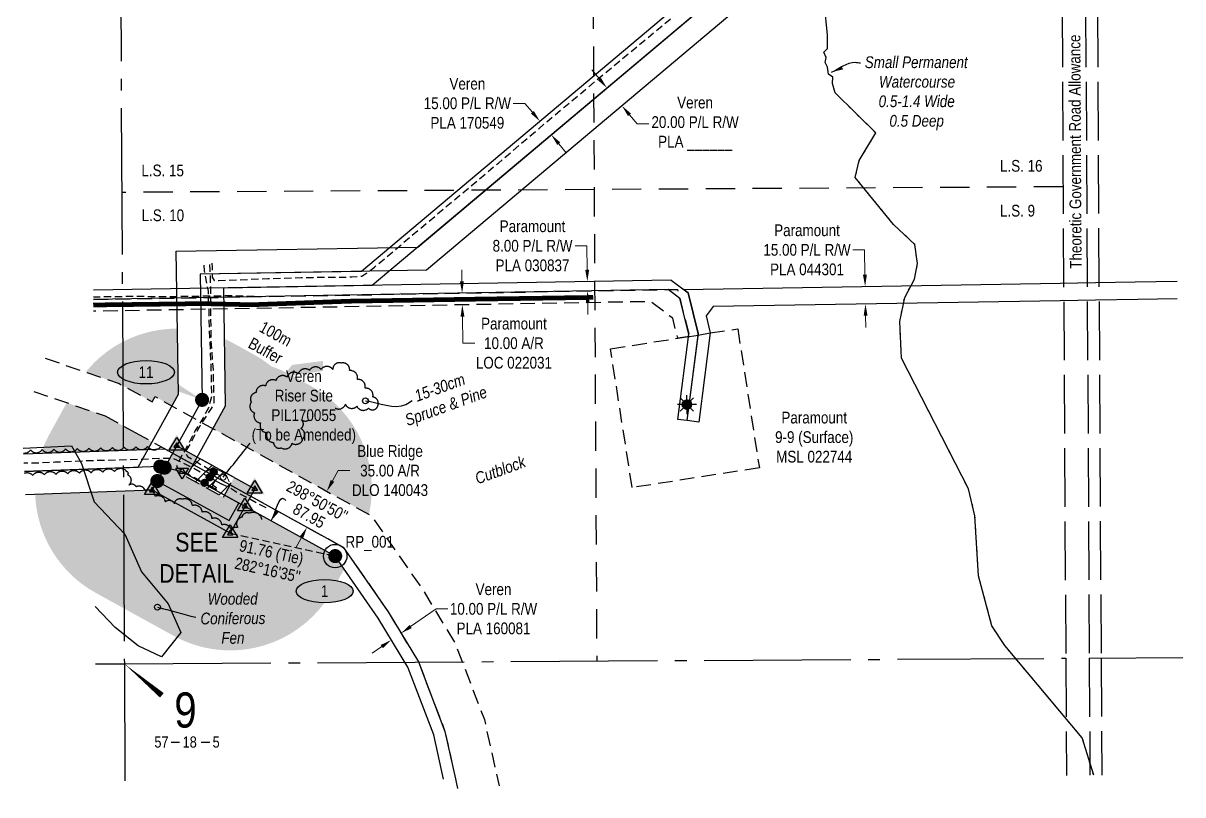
# Model space of a CAD drawing. Extents: x 523732 to 526891, y 5973671 to 5976173.
# Drawn here: x 525208 to 526198, y 5973694 to 5974352 of the extents above; entities that cross this region are included whole.
import ezdxf
from ezdxf.enums import TextEntityAlignment as Align

# ---------------------------------------------------------------- set-up
doc = ezdxf.new("R2010")
doc.units = 0
doc.header["$LTSCALE"] = 5
doc.header["$PDMODE"] = 35
doc.header["$PDSIZE"] = 0.5
for name, pattern in [('0', [1, 1, 0]), ('foc-ACCESSROAD', [3.75, 2.5, -1.25]), ('foc-LSD', [8, 5, -3]), ('foc-QUARTERLINE', [33, 25, -3, 2, -3]), ('foc-TIELINE', [1.875, 1.25, -0.625]), ('foc-UNSURVEYED', [12.5, 10, -2.5]), ('foc-WHEELTRACKS', [2, 0.4, -1.6]), ('UG_PIPE', [1.875, 1.25, -0.625])]:
    doc.linetypes.add(name, pattern=pattern)
doc.layers.get('Defpoints').update_dxf_attribs({"color": 9})
for name, color, linetype in [('10', 1, 'Continuous'), ('35', 37, 'Continuous'), ('9', 3, 'Continuous'), ('AS-PIPE-UG', 44, 'UG_PIPE'), ('AS-ROADS', 254, 'Continuous'), ('AS-SYMBOL', 7, 'Continuous'), ('AS-UNDERLAY-H', 141, 'Continuous'), ('C-RW', 13, 'Continuous'), ('C-WS', 13, 'foc-ACCESSROAD'), ('CG-NOTES', 7, 'Continuous'), ('DETAIL-T', 7, 'Continuous'), ('F-AR', 190, 'foc-ACCESSROAD'), ('F-RW', 190, 'Continuous'), ('F-WS', 190, 'foc-ACCESSROAD'), ('F-WS-S', 8, 'Continuous'), ('L-BD', 7, 'Continuous'), ('L-BD1', 253, 'Continuous'), ('L-MON', 1, 'Continuous'), ('L-MON-T', 1, 'Continuous'), ('L-QSEC', 8, 'foc-QUARTERLINE'), ('L-ROAD-T', 7, 'Continuous'), ('L-SECLBL', 7, 'Continuous'), ('L-SECTION-LSD', 7, 'foc-LSD'), ('L-TIE', 7, 'foc-TIELINE'), ('L-USEC', 7, 'foc-UNSURVEYED'), ('P-BUFFER-H 30m', 51, 'Continuous'), ('P-BUFFER-T', 40, 'Continuous'), ('P-ELEVATION', 7, 'Continuous'), ('P-PROPOSED', 10, 'Continuous'), ('P-PROPOSED-EXISTING-H', 59, 'Continuous'), ('P-PROPOSED-H', 21, 'Continuous'), ('T-BUSH', 110, '0'), ('T-BUSH-T', 110, 'Continuous'), ('T-WATER', 160, 'Continuous'), ('T-WATER-P3', 160, 'foc-WHEELTRACKS'), ('T-WATER-T', 170, 'Continuous'), ('WETLAND', 143, 'Continuous'), ('WETLAND-T', 146, 'Continuous')]:
    doc.layers.add(name, color=color, linetype=linetype)
for name, color, linetype, lineweight in [('AS-GENERAL', 48, 'Continuous', 18), ('C-RW-T', 13, 'Continuous', 9), ('C-WS-T', 13, 'Continuous', 9), ('F-AR-T', 190, 'Continuous', 9), ('F-RW-T', 190, 'Continuous', 9), ('T-TEXT', 48, 'Continuous', 18)]:
    doc.layers.add(name, color=color, linetype=linetype, lineweight=lineweight)
doc.layers.add('AS-PIPE-AG', color=7, linetype='Continuous', true_color=0x7d00fa)
doc.styles.add('100L', font='ARIALN.TTF', dxfattribs={"height": 11})
doc.styles.add('80', font='ARIALN.TTF', dxfattribs={"height": 10})
doc.styles.add('80CG', font='ARIALN.TTF', dxfattribs={"height": 10})
doc.styles.add('80L', font='ARIALN.TTF', dxfattribs={"height": 10})
doc.styles.add('foc-LtypeFont', font='ARIALN.TTF', dxfattribs={"height": 7.349999999999999})
doc.styles.add('SIMPLEX', font='ARIALN.TTF')
doc.linetypes.add('foc-TOPO-flowdirection-NOLINE', pattern='A,0,[">",foc-LtypeFont,S=0.3,R=0,X=0,Y=-0.945],-20,[">",foc-LtypeFont,S=0.3,R=0,X=0,Y=-0.945],0', length=20)
doc.dimstyles.new('Compass 5 000', dxfattribs={"dimscale": 5, "dimtxt": 9, "dimasz": 2, "dimexe": 0.2, "dimexo": 0.0625, "dimgap": 0.5, "dimtad": 0, "dimtih": 1, "dimtoh": 1, "dimzin": 0, "dimdsep": 46, "dimtxsty": '80CG', "dimcen": 0.1, "dimse1": 1, "dimse2": 1, "dimclrd": 256, "dimclrt": 256, "dimaunit": 1, "dimadec": 4, "dimazin": 0, "dimtfac": 0.06, "dimtofl": 0, "dimtmove": 0, "dimatfit": 1, "dimfxl": 0.2, "dimtolj": 1, "dimtzin": 0, "dimlwd": -1, "dimarcsym": 0})

# ---------------------------------------------------------------- blocks, each defined once
blk = doc.blocks.new('L-SECLBL')
at = {"layer": '9', "color": 7}
for p, q in [((-5.082139060913505, -27.83004804289613), (-12.28857354467345, -27.83004804289613)), ((20.70431141927111, -27.83004804289613), (13.49787693551116, -27.83004804289613))]:
    blk.add_line(p, q, dxfattribs=at)
at = {"layer": '10', "color": 2, "style": 'SIMPLEX'}
blk.add_attdef('SEC', text='', height=30, dxfattribs=at).set_placement((0, 0), align=Align.MIDDLE)
at = {"layer": '10', "color": 5, "style": '80L'}
blk.add_attdef('TWP', text='', height=9.5, dxfattribs=at).set_placement((-14.43410290347765, -27.36845155570791), align=Align.MIDDLE_RIGHT)
blk.add_attdef('RGE', text='', height=9.5, dxfattribs=at).set_placement((3.622123863462547, -27.36845155570791), align=Align.MIDDLE_CENTER)
blk.add_attdef('MER', text='', height=9.5, dxfattribs=at).set_placement((23.16775162027989, -27.36845155570791), align=Align.MIDDLE_LEFT)
blk = doc.blocks.new('GAS')
h = blk.add_hatch(color=255)
h.dxf.hatch_style = 1
edge = h.paths.add_edge_path()
edge.add_arc((0, 0), 0.9, 0, 360)
for p, q in [((-0.8077887898725749, 0), (-1.615577579628734, 0)), ((-0.5711929310346023, 0.5711929297831376), (-1.142385862069204, 1.142385861385264)), ((0, 0.8077887887338874), (0, 1.615577579286764)), ((0.5711929310309642, 0.5711929297831376), (1.142385862065566, 1.142385861385264)), ((1.615577579625096, 0), (0.8077887898689368, 0)), ((-0.5711929310346023, -0.5711929316021271), (-1.142385862069204, -1.142385863204253)), ((0, -0.8077887905528768), (0, -1.615577581105753)), ((1.142385862065566, -1.142385863204253), (0.5711929310309642, -0.5711929316021271))]:
    blk.add_line(p, q)
blk.add_circle((0, 0), 0.8000000000000003)
blk = doc.blocks.new('*D373')
at = {"layer": 'C-RW-T', "transparency": 16777216}
for p, q in [((525538.6112666349, 5973837.371266747), (525560.2563977288, 5973852.414916477)), ((525560.2563977288, 5973852.414916477), (525570.2563977283, 5973852.414916478)), ((525513.9813007172, 5973820.253117705), (525505.7697893758, 5973814.546009725))]:
    blk.add_line(p, q, dxfattribs=at)
for points in [[(525537.6600819714, 5973838.739851971), (525539.5624512983, 5973836.002681524), (525530.399755293, 5973831.664158769)], [(525513.0301160538, 5973821.621702928), (525514.9324853807, 5973818.884532481), (525522.1928120591, 5973825.960225684)]]:
    blk.add_solid(points, dxfattribs=at)
at = {"layer": 'Defpoints', "color": 0, "transparency": 16777216}
for p in [(525499.3372581485, 5973858.845294766), (525507.5442013824, 5973864.549227851), (525530.399755293, 5973831.664158769)]:
    blk.add_point(p, dxfattribs=at)
at = {"layer": 'C-RW-T', "transparency": 16777216, "insert": (525609.3423458869, 5973852.414916477), "char_height": 10, "attachment_point": 5, "style": '80CG'}
blk.add_mtext('\\A1;Veren\\P10.00 P/L R/W\\PPLA 160081', dxfattribs=at)
blk = doc.blocks.new('*D374')
at = {"layer": 'C-RW-T', "transparency": 16777216}
for p, q in [((525636.0953281457, 5974283.771064259), (525626.0953281457, 5974283.771064259)), ((525642.5303158648, 5974276.116592817), (525636.0953281457, 5974283.771064259)), ((525665.0472882171, 5974249.332466822), (525671.4822759358, 5974241.67799538))]:
    blk.add_line(p, q, dxfattribs=at)
for points in [[(525643.8060611053, 5974277.18909077), (525641.2545706243, 5974275.044094864), (525648.9653035835, 5974268.462121375)], [(525666.3230334576, 5974250.404964776), (525663.7715429766, 5974248.259968869), (525658.612300498, 5974256.986938264)]]:
    blk.add_solid(points, dxfattribs=at)
at = {"layer": 'Defpoints', "color": 0, "transparency": 16777216}
for p in [(525669.5817433731, 5974285.794021802), (525648.9653035835, 5974268.462121375), (525679.2287402875, 5974274.318838691)]:
    blk.add_point(p, dxfattribs=at)
at = {"layer": 'C-RW-T', "transparency": 16777216, "insert": (525587.0093799881, 5974283.771064259), "char_height": 10, "attachment_point": 5, "style": '80CG'}
blk.add_mtext('\\A1;Veren\\P15.00 P/L R/W\\PPLA 170549', dxfattribs=at)
blk = doc.blocks.new('*D375')
at = {"layer": 'Defpoints', "color": 0, "transparency": 16777216}
for p in [(525900.1851949682, 5974127.076377884), (525926.5273272936, 5974127.51373018), (525900.4339963999, 5974112.090838118)]:
    blk.add_point(p, dxfattribs=at)
at = {"layer": 'F-RW-T', "transparency": 16777216}
for p, q in [((525926.0092639044, 5974158.717166079), (525916.0092639043, 5974158.717166079)), ((525926.3613224975, 5974137.512352206), (525926.0092639044, 5974158.717166079)), ((525926.9421335212, 5974102.52956839), (525927.1081383172, 5974092.530946365))]:
    blk.add_line(p, q, dxfattribs=at)
for points in [[(525928.0277595016, 5974137.540019671), (525924.6948854933, 5974137.484684739), (525926.5273272936, 5974127.51373018)], [(525928.6085705253, 5974102.557235856), (525925.275696517, 5974102.501900923), (525926.7761287251, 5974112.528190415)]]:
    blk.add_solid(points, dxfattribs=at)
at = {"layer": 'F-RW-T', "transparency": 16777216, "insert": (525876.9233157454, 5974158.717166078), "char_height": 10, "attachment_point": 5, "style": '80CG'}
blk.add_mtext('\\A1;Paramount\\P15.00 P/L R/W\\PPLA 044301', dxfattribs=at)
blk = doc.blocks.new('*D376')
at = {"layer": 'Defpoints', "color": 0, "transparency": 16777216}
for p in [(525676.0465893486, 5974131.505314872), (525689.435338231, 5974131.731449962), (525676.1815762348, 5974123.513165019)]:
    blk.add_point(p, dxfattribs=at)
at = {"layer": 'F-RW-T', "transparency": 16777216}
for p, q in [((525688.9213884571, 5974162.160802934), (525678.9213884571, 5974162.160802933)), ((525689.2664629733, 5974141.730023918), (525688.9213884571, 5974162.160802934)), ((525689.7392003749, 5974113.740726154), (525689.9080756326, 5974103.742152198))]:
    blk.add_line(p, q, dxfattribs=at)
for points in [[(525690.9328919658, 5974141.758169794), (525687.6000339807, 5974141.701878041), (525689.435338231, 5974131.731449962)], [(525691.4056293675, 5974113.76887203), (525688.0727713823, 5974113.712580278), (525689.5703251173, 5974123.739300109)]]:
    blk.add_solid(points, dxfattribs=at)
at = {"layer": 'F-RW-T', "transparency": 16777216, "insert": (525642.6355767248, 5974162.160802933), "char_height": 10, "attachment_point": 5, "style": '80CG'}
blk.add_mtext('\\A1;Paramount\\P8.00 P/L R/W\\PPLA 030837', dxfattribs=at)
blk = doc.blocks.new('*D377')
at = {"layer": 'Defpoints', "color": 0, "transparency": 16777216}
for p in [(525582.7861599093, 5974121.831794255), (525582.6946148679, 5974111.836079945), (525582.9548953301, 5974111.840475614)]:
    blk.add_point(p, dxfattribs=at)
at = {"layer": 'F-AR-T', "transparency": 16777216}
for p, q in [((525582.3570214924, 5974131.825972834), (525582.1881635376, 5974141.824547082)), ((525582.8634728227, 5974101.837505696), (525583.2479348335, 5974079.072383593)), ((525583.2479348335, 5974079.072383593), (525593.2479348335, 5974079.072383594))]:
    blk.add_line(p, q, dxfattribs=at)
for points in [[(525584.0234505337, 5974131.854115826), (525580.6905924513, 5974131.79782984), (525582.5258794472, 5974121.827398586)], [(525584.529901864, 5974101.865648689), (525581.1970437815, 5974101.809362703), (525582.6946148679, 5974111.836079945)]]:
    blk.add_solid(points, dxfattribs=at)
at = {"layer": 'F-AR-T', "transparency": 16777216, "insert": (525626.7608952695, 5974079.072383593), "char_height": 10, "attachment_point": 5, "style": '80CG'}
blk.add_mtext('\\A1;Paramount\\P10.00 A/R\\PLOC 022031', dxfattribs=at)
blk = doc.blocks.new('*D379')
at = {"layer": 'Defpoints', "color": 0, "transparency": 16777216}
for p in [(525467.0822757729, 5973952.864705598), (525476.4471608615, 5973947.712489237), (525459.571933738, 5973917.039366878)]:
    blk.add_point(p, dxfattribs=at)
at = {"layer": 'F-AR-T', "transparency": 16777216}
for p, q in [((525471.9025619049, 5973961.626260346), (525476.7228480373, 5973970.387815094)), ((525476.7228480373, 5973970.387815094), (525486.7228480373, 5973970.387815094)), ((525445.3867625175, 5973913.430028489), (525440.5664763856, 5973904.668473741))]:
    blk.add_line(p, q, dxfattribs=at)
for points in [[(525470.4423027802, 5973962.429641368), (525473.3628210295, 5973960.822879324), (525467.0822757729, 5973952.864705598)], [(525443.9265033929, 5973914.233409511), (525446.8470216421, 5973912.626647468), (525450.2070486494, 5973922.191583239)]]:
    blk.add_solid(points, dxfattribs=at)
at = {"layer": 'F-AR-T', "transparency": 16777216, "insert": (525521.0032027434, 5973970.387815095), "char_height": 10, "attachment_point": 5, "style": '80CG'}
blk.add_mtext('\\A1;Blue Ridge\\P35.00 A/R\\PDLO 140043', dxfattribs=at)
blk = doc.blocks.new('RISER')
h = blk.add_hatch(color=255)
h.dxf.hatch_style = 1
edge = h.paths.add_edge_path()
edge.add_arc((0, 0), 0.7000000000000001, 0, 360)
blk.add_hatch(color=13).paths.add_polyline_path([(0.5809894393423747, -0.1498374831999172), (-0.5809055220925075, -0.1501624933266612, 0.7745966773228882)])
at = {"color": 13}
blk.add_line((-0.5809055220925075, -0.1501624933266612), (0.5809894393423747, -0.1498374831996898), dxfattribs=at)
blk.add_circle((0, 0), 0.6000000000000001, dxfattribs=at)
blk = doc.blocks.new('*D392')
at = {"layer": 'C-RW-T', "transparency": 16777216}
for p, q in [((525699.6778805037, 5974304.581197521), (525693.2422467954, 5974312.235125843)), ((525725.412975749, 5974273.974332165), (525731.8486094573, 5974266.320403842)), ((525731.8486094573, 5974266.320403842), (525741.8486094573, 5974266.320403842))]:
    blk.add_line(p, q, dxfattribs=at)
for points in [[(525700.9535352243, 5974305.65380314), (525698.4022257831, 5974303.508591903), (525706.113514212, 5974296.927269198)], [(525726.6886304696, 5974275.046937784), (525724.1373210284, 5974272.901726548), (525718.9773420407, 5974281.628260488)]]:
    blk.add_solid(points, dxfattribs=at)
at = {"layer": 'Defpoints', "color": 0, "transparency": 16777216}
for p in [(525706.113514212, 5974296.927269198), (525697.9573204615, 5974290.069316886), (525710.8211482903, 5974274.770308177)]:
    blk.add_point(p, dxfattribs=at)
at = {"layer": 'C-RW-T', "transparency": 16777216, "insert": (525781.3881728952, 5974266.320403842), "char_height": 10, "attachment_point": 5, "style": '80CG'}
blk.add_mtext('\\A1;Veren\\P20.00 P/L R/W\\PPLA ______', dxfattribs=at)
blk = doc.blocks.new('fdia')
at = {"color": 255, "const_width": 1}
blk.add_lwpolyline([(-0.5, 0, 1), (0.5, 0, 1)], format="xyb", close=True, dxfattribs=at)
blk = doc.blocks.new('Fdiaa')
blk.add_blockref('fdia', (0, 0))
blk = doc.blocks.new('fdib')
at = {"color": 1, "const_width": 1.6}
blk.add_lwpolyline([(-0.3999999999996362, 0, 0.9999999999999998), (0.3999999999996362, 0, 1)], format="xyb", close=True, dxfattribs=at)
at = {"color": 1}
blk.add_circle((0, 0), 0.8, dxfattribs=at)
blk = doc.blocks.new('Fdibb')
blk.add_blockref('fdib', (0, 0))
blk = doc.blocks.new('fdicc')
for name in ['Fdibb', 'Fdiaa']:
    blk.add_blockref(name, (0, 0))
blk = doc.blocks.new('FDI')
blk.add_blockref('fdicc', (0, 0))
blk = doc.blocks.new('*U458')
at = {"layer": 'P-ELEVATION'}
h = blk.add_hatch(color=111, dxfattribs=at)
h.dxf.hatch_style = 1
edge = h.paths.add_edge_path()
edge.add_ellipse((0, 0), major_axis=(-24.375, 0), ratio=0.4102564102564102, start_angle=0, end_angle=360)
at = {"layer": 'P-ELEVATION', "color": 7, "flags": 128}
blk.add_lwpolyline([(0, 0, 12.5, 0, 0), (8.997286266521343, 29.94042624032265, 0, 0, 0)], format="xyseb", dxfattribs=at)
at = {"layer": 'P-ELEVATION', "color": 7}
blk.add_ellipse((0, 0), major_axis=(-24.375, 0), ratio=0.4102564102564102, dxfattribs=at)
at = {"layer": 'P-ELEVATION', "style": '80'}
blk.add_attdef('ELEVATION', text='', height=10, dxfattribs=at).set_placement((0, 0), align=Align.MIDDLE_CENTER)
blk = doc.blocks.new('TRIA')
blk.add_hatch(color=255).paths.add_polyline_path([(-0.0414550714867801, 1.521379340009161), (-1.474693147280959, -0.867350786313807), (1.391783004306489, -0.867350786313807)])
blk = doc.blocks.new('Hybrid_EC')
at = {"color": 251}
for points in [[(-1.295999999999913, -0.7402857726185303), (-4.440892098500626e-16, 1.419714227381483), (1.295999999999912, -0.7402857726185303)], [(0.471380962103057, -0.2600000000000027), (5.551115123125783e-17, 0.525634936838484), (-0.4713809621030571, -0.2600000000000023)]]:
    blk.add_lwpolyline(points, close=True, dxfattribs=at)
at = {"layer": 'Defpoints'}
blk.add_circle((0, 0), 0.05, dxfattribs=at)
at = {"xscale": 1.2, "yscale": 1.2, "zscale": 1.2}
blk.add_blockref('TRIA', (0.04974608578413564, 0.06053517095805139), dxfattribs=at)
blk = doc.blocks.new('*U464')
at = {"layer": 'P-ELEVATION'}
h = blk.add_hatch(color=111, dxfattribs=at)
h.dxf.hatch_style = 1
edge = h.paths.add_edge_path()
edge.add_ellipse((0, 0), major_axis=(-24.375, 0), ratio=0.4102564102564102, start_angle=0, end_angle=360)
at = {"layer": 'P-ELEVATION', "color": 7, "flags": 128}
blk.add_lwpolyline([(0, 0, 12.5, 0, 0), (47.89436687604592, -23.6200269898879, 0, 0, 0)], format="xyseb", dxfattribs=at)
at = {"layer": 'P-ELEVATION', "color": 7}
blk.add_ellipse((0, 0), major_axis=(-24.375, 0), ratio=0.4102564102564102, dxfattribs=at)
at = {"layer": 'P-ELEVATION', "style": '80'}
blk.add_attdef('ELEVATION', text='', height=10, dxfattribs=at).set_placement((0, 0), align=Align.MIDDLE_CENTER)
blk = doc.blocks.new('Hybrid_RC')
at = {"color": 4}
for points in [[(1.079999999999927, 0.6000000000000035), (-1.110223024625157e-16, -1.200000000000008), (-1.079999999999927, 0.6000000000000038)], [(1.110223024625157e-16, 0.6000000000000036), (0.5399999999999636, -0.3000000000000022), (-0.5399999999999636, -0.300000000000002)]]:
    blk.add_lwpolyline(points, close=True, dxfattribs=at)
at = {"rotation": 180}
blk.add_blockref('TRIA', (-0.04145507148678004, -0.06735078631381464), dxfattribs=at)

msp = doc.modelspace()

# ---------------------------------------------------------------- hatches: boundary and pattern name
at = {"layer": 'AS-UNDERLAY-H'}
h = msp.add_hatch(color=256, dxfattribs=at)
h.dxf.hatch_style = 1
h.paths.add_polyline_path([(525437.3460753015, 5974060.567076405), (525463.8401604285, 5974064.027676686), (525463.8401604285, 5974055.413423538), (525437.6088768835, 5974051.623100558), (525432.5203466257, 5974054.428503093)])
h = msp.add_hatch(color=51, dxfattribs=at)
h.dxf.hatch_style = 1
h.paths.add_polyline_path([(525420.7746000879, 5974044.613316674), (525424.9451755463, 5974045.085534873), (525446.0552348577, 5974021.887387926), (525451.3522598095, 5974013.49489022), (525454.3825799992, 5973992.722957841), (525432.9538805701, 5973986.231722455), (525415.6172143971, 5973986.355521886), (525398.9710074863, 5973995.968571524)])
at = {"layer": 'P-BUFFER-H 30m'}
h = msp.add_hatch(color=256, dxfattribs=at)
h.dxf.hatch_style = 1
edge = h.paths.add_edge_path()
edge.add_arc((525338.9535091142, 5973991.590375175), 99.94251400142696, 89.63069211604397, 141.0225064154382, ccw=False)
edge.add_line((525339.5976979724, 5974091.530813065), (525340.5002145958, 5974035.750523686))
edge.add_line((525340.5002145958, 5974035.750523686), (525334.8883183607, 5974025.562186685))
edge.add_line((525334.8883183607, 5974025.562186684), (525320.4677259504, 5974033.507564662))
edge.add_line((525320.4677259504, 5974033.507564662), (525318.0562796812, 5974029.13087121))
edge.add_line((525318.0562796812, 5974029.13087121), (525289.9285553626, 5974044.628528651))
edge.add_line((525289.9285553626, 5974044.628528651), (525261.2588877833, 5974054.455722713))
edge = h.paths.add_edge_path()
edge.add_line((525379.7208172845, 5974082.840211829), (525380.6449630429, 5974025.773565864))
edge.add_line((525380.644963043, 5974025.773565864), (525369.9022248846, 5974006.270418781))
edge.add_line((525369.9022248846, 5974006.270418781), (525502.9826191727, 5973932.946521677))
edge.add_arc((525405.4899996835, 5973954.939594446), 99.94251400002933, 347.2876056042051, 421.1523872776533)
edge.add_line((525453.7104354847, 5974042.479846192), (525436.2023851351, 5974052.123933352))
edge.add_arc((525387.9819493359, 5973964.583681605), 99.94251399985448, 61.15238727890395, 71.522147084624)
edge.add_arc((525356.4674587047, 5973981.943038493), 99.94251400009846, 50.78262747219959, 61.15238727753645)
edge.add_line((525404.6878945058, 5974069.48329024), (525387.1739449145, 5974079.130626922))
edge.add_arc((525338.953509111, 5973991.590375179), 99.94251399883875, 61.15238727553717, 65.92654067981917)
edge = h.paths.add_edge_path()
edge.add_arc((525318.0119024421, 5973953.638268054), 99.94251399923195, 151.1105097187112, 161.5340905087984, ccw=False)
edge.add_line((525230.5069184549, 5974001.922674252), (525245.0676721022, 5974028.310873155))
edge.add_line((525245.0676721022, 5974028.310873155), (525277.7419427137, 5974017.11100845))
edge.add_line((525277.7419427137, 5974017.11100845), (525303.5876020618, 5974002.870710489))
edge.add_line((525303.5876020617, 5974002.870710489), (525318.0119251135, 5973994.923277024))
edge.add_line((525318.0119251135, 5973994.923277024), (525314.4891070153, 5973988.527638815))
edge.add_line((525314.4891070153, 5973988.527638815), (525223.2152005251, 5973985.294095483))
edge = h.paths.add_edge_path()
edge.add_line((525481.857331299, 5973886.435637251), (525472.11639518, 5973868.751765548))
edge.add_arc((525384.5761434338, 5973916.972201352), 99.94251399992697, 241.15238727663632, 331.1523872778607, ccw=False)
edge.add_line((525336.3557076311, 5973829.431949607), (525269.7914666397, 5973866.098016308))
edge.add_arc((525318.0119024422, 5973953.638268053), 99.94251399985181, 182.0217190209345, 241.1523872766947, ccw=False)
edge.add_line((525218.1316000671, 5973950.112462893), (525318.0190134996, 5973953.651155298))
edge.add_line((525318.0190134996, 5973953.651155299), (525318.011902442, 5973953.638268053))
edge.add_line((525318.0119024419, 5973953.638268053), (525384.5761434332, 5973916.972201352))
edge.add_line((525384.5761434333, 5973916.972201352), (525397.1960847268, 5973939.882671145))
edge.add_line((525397.1960847268, 5973939.882671146), (525474.191, 5973897.471000003))
edge.add_line((525474.191, 5973897.471000002), (525481.857331299, 5973886.435637253))
at = {"layer": 'P-PROPOSED-EXISTING-H'}
h = msp.add_hatch(dxfattribs=at)
h.set_pattern_fill('ANSI31', color=256, scale=3.497987989999994, style=0)
h.set_pattern_definition([(45, (459.3510493788347, 588.787841707996), (-7.853207014655945, 7.853207014655945), [])])
h.paths.add_polyline_path([(525356.4674587057, 5973981.943038493), (525347.209179961, 5973965.135391723), (525378.7236705897, 5973947.776034836), (525387.9819493341, 5973964.583681606)])
at = {"layer": 'P-PROPOSED-H'}
h = msp.add_hatch(color=256, dxfattribs=at)
h.dxf.hatch_style = 1
h.paths.add_polyline_path([(525405.4899996836, 5973954.939594446), (525387.981949334, 5973964.583681606), (525378.7236705896, 5973947.776034836), (525347.209179961, 5973965.135391723), (525356.4674587054, 5973981.943038493), (525338.9535091141, 5973991.590375177), (525318.0119024419, 5973953.638268053), (525384.5761434333, 5973916.972201352)])

# ---------------------------------------------------------------- linework, layer by layer
at = {"layer": '35', "color": 3}
msp.add_circle((525474.191, 5973897.471000002), 9.999999999999952, dxfattribs=at)
at = {"layer": 'AS-GENERAL', "flags": 128}
msp.add_lwpolyline([(525383.621, 5973960.771), (525381.756, 5973965.726000002), (525378.448, 5973968.884), (525370.1139999977, 5973973.058000002), (525364.797, 5973969.904)], dxfattribs=at)
at = {"layer": 'AS-PIPE-AG', "flags": 128}
for points in [[(525375.334, 5973966.173000051), (525370.381, 5973969.211)], [(525362.686, 5973959.97999999), (525372.903, 5973954.175)], [(525367.126, 5973964.67), (525376.96, 5973959.142)], [(525369.097, 5973956.234), (525370.012, 5973957.692000007)], [(525372.8889999978, 5973955.804), (525369.575, 5973957.903000001), (525371.9159999976, 5973962.020000051)], [(525372.713, 5973956.137), (525371.768, 5973954.68199999)]]:
    msp.add_lwpolyline(points, dxfattribs=at)
at = {"layer": 'AS-PIPE-UG', "flags": 128}
for points in [[(525368.926, 5974147.548000008), (525369.1079999936, 5974143.969), (525369.276, 5974140.306), (525369.3139999991, 5974135.551), (525371.006, 5974132.628000007), (525374.872, 5974132.624000007), (525416.7639999968, 5974134.219000007), (525445.126999999, 5974135.143000008), (525472.8879999936, 5974135.57899999), (525488.4509999991, 5974135.614), (525497.046, 5974136.457000008), (525500.359, 5974138.455), (525503.964999999, 5974140.883000008), (525507.662, 5974143.934000008), (525553.075, 5974182.262), (525613.447, 5974232.828999982), (525669.6349999991, 5974280.566000007), (525732.301, 5974332.480000008), (525760.1089999996, 5974355.48), (525817.404, 5974402.498000051), (525968.867, 5974527.086000008), (526042.172, 5974592.528), (526186.5010524662, 5974714.996334067)], [(525366.805, 5974146.337000008), (525367.2159999943, 5974141.312000007), (525367.808, 5974123.739), (525367.855, 5974102.178), (525367.9679999991, 5974083.742), (525369.900999999, 5974056.204), (525370.683, 5974028.245000008), (525368.304, 5974023.398), (525358.87, 5974008.956000008), (525349.99, 5973992.686), (525347.136, 5973988.081000008), (525346.262, 5973986.281000008), (525348.229, 5973982.314), (525355.448, 5973978.283), (525370.402, 5973969.222000008)], [(525362.051, 5974145.625), (525362.419, 5974140.909999982), (525365.705, 5974123.456000051), (525366.3, 5974106.127000008), (525366.621, 5974091.239), (525368.116, 5974058.828), (525368.52, 5974033.458), (525366.067, 5974023.926000007), (525361.3749999936, 5974015.38), (525354.755, 5974004.524000008), (525346.636, 5973989.133), (525343.487, 5973984.061999982), (525341.457, 5973979.982000007), (525338.636, 5973974.357000007), (525339.9729999936, 5973972.563000008), (525345.374, 5973969.27), (525361.907, 5973960.292), (525362.629, 5973959.967)], [(525404.9239999936, 5974118.98), (525388.918, 5974119.598), (525365.726, 5974119.199), (525333.418, 5974118.705), (525299.979, 5974118.899), (525271.572999999, 5974118.493), (525267.9276523778, 5974118.40175814)], [(525367.0659999991, 5973964.588000046), (525352.897, 5973972.625), (525345.0149999991, 5973976.550000007), (525335.6619999936, 5973980.772999982), (525326.251, 5973980.743), (525298.062, 5973979.568), (525266.7559999982, 5973978.854000052), (525235.035, 5973977.481000007), (525221.831, 5973976.921), (525208.531806044, 5973976.685782562)], [(525415.1779999997, 5973938.625000002), (525407.919, 5973942.388000002), (525399.855, 5973946.994), (525391.813, 5973951.01), (525383.302, 5973956.053000002), (525376.961, 5973959.151999982)]]:
    msp.add_lwpolyline(points, dxfattribs=at)
at = {"layer": 'AS-ROADS', "const_width": 3.997687999999946, "flags": 128}
msp.add_lwpolyline([(525694.416, 5974118.185), (525597.3879999991, 5974116.752), (525486.9809999936, 5974114.976000007), (525402.463, 5974111.903), (525361.022, 5974112.894000008), (525311.573, 5974112.267), (525267.6109999991, 5974111.725)], dxfattribs=at)
at = {"layer": 'C-RW', "flags": 128}
for points in [[(526179.9812752887, 5974714.951903768), (525496.570823386, 5974140.339338208), (525358.8377789778, 5974137.945660553), (525360.573, 5974030.771000002), (525322.3559999998, 5973961.511000002), (525383.729, 5973927.801000002), (525391.9734246826, 5973942.758749157), (525348.1998973549, 5973966.870437171), (525380.644963043, 5974025.773565864), (525379.0169967075, 5974126.301623981), (525505.7899511256, 5974128.504825032), (526192.6496078869, 5974706.017487387)], [(525208.8843362548, 5973969.778326032), (525306.0549848463, 5973973.215581113), (525340.5002145958, 5974035.750523686), (525338.5288009143, 5974157.594291204), (525544.652685586, 5974161.166558136), (526078.8028708705, 5974610.294743473), (526192.6496091847, 5974706.017257232)], [(526192.796216829, 5974680.025590119), (526091.6666986966, 5974594.99573477), (525552.1015960869, 5974141.314537832), (525358.838, 5974137.942), (525360.573, 5974030.771000002), (525318.0190134996, 5973953.651155299), (525209.902884753, 5973949.820945759)], [(525208.1197639074, 5973984.75931232), (525328.6921568026, 5973989.03080756), (525481.099379898, 5973905.072804439), (525519.2951988797, 5973850.06215414), (525545.2601339304, 5973807.137229788), (525567.9197872721, 5973747.948160431), (525576.9025122832, 5973707.303834868)], [(525566.6806098642, 5973707.243345714), (525558.3211816228, 5973745.067427242), (525536.2461795054, 5973802.729334588), (525510.9065842389, 5973844.62045457), (525474.191, 5973897.471000002), (525343.6163707376, 5973969.396376067), (525324.838, 5973973.880000002), (525208.8843870765, 5973969.777330235)]]:
    msp.add_lwpolyline(points, dxfattribs=at)
at = {"layer": 'C-WS'}
msp.add_lwpolyline([(525378.7236705896, 5973947.776034836), (525387.9819493341, 5973964.583681606), (525356.4674587059, 5973981.943038494), (525347.209179961, 5973965.135391723)], close=True, dxfattribs=at)
at = {"layer": 'F-AR', "flags": 128}
for points in [[(525267.9387351257, 5974116.374599379), (525758.4305904364, 5974124.898911029), (525766.3448899236, 5974125.042587135), (525776.5134429832, 5974084.892036587)], [(525776.5135305155, 5974084.891473851), (525766.5975177226, 5974083.347489888), (525762.2852436855, 5974100.37322919), (525743.6235108546, 5974114.645847992), (525267.9933779218, 5974106.37981984)], [(525226.6582199703, 5974066.315904783), (525289.9285553626, 5974044.628528651), (525318.0562796812, 5974029.13087121), (525320.4677259504, 5974033.507564662), (525505.1649933689, 5973931.744089254), (525548.6553501203, 5973869.108102635), (525576.8089744144, 5973822.564863063), (525601.5149070482, 5973758.030726616), (525614.0377223919, 5973701.368479557)]]:
    msp.add_lwpolyline(points, dxfattribs=at)
at = {"layer": 'F-AR'}
msp.add_lwpolyline([(525216.93635893, 5974037.953533745), (525277.7419427137, 5974017.11100845), (525303.5876020617, 5974002.870710489), (525481.1067435944, 5973905.062199048), (525519.2951988797, 5973850.06215414), (525545.2601339304, 5973807.137229788), (525567.9197872721, 5973747.948160431), (525579.8825679814, 5973693.819913911)], dxfattribs=at)
at = {"layer": 'F-RW'}
for points in [[(525761.049, 5974132.941), (525267.8950208889, 5974124.370423016)], [(525761.075194498, 5974132.941455244), (525775.3743033953, 5974122.008901433), (525784.092513969, 5974087.452298323), (525774.4741696741, 5974013.115316724), (525766.5448916384, 5974014.141273456), (525775.9681551175, 5974086.970540367), (525768.3037116551, 5974117.350298739), (525758.4305904364, 5974124.898911029), (525267.9387351257, 5974116.374599379)], [(526193.0105165213, 5974116.949035828), (526159.253012806, 5974116.388447381), (526123.2314032218, 5974115.790675007), (526093.0763789973, 5974115.289891873), (525796.8150334673, 5974110.370130565), (525790.7447625295, 5974102.433370119), (525794.2628353502, 5974087.998201103), (525784.5378160602, 5974011.890395322), (525774.6261909633, 5974013.157712031), (525783.9402821641, 5974086.044592842), (525784.1246807614, 5974087.48917846), (525775.3545755155, 5974122.024233386), (525771.5278968214, 5974124.940310678), (526092.9919758954, 5974130.277504039), (526123.1468996889, 5974130.778887315), (526156.9827664702, 5974131.340766496), (526192.9259649477, 5974131.938952577)]]:
    msp.add_lwpolyline(points, dxfattribs=at)
at = {"layer": 'F-WS'}
msp.add_lwpolyline([(525836.2353719827, 5973972.761984129), (525727.6317784697, 5973955.884918836), (525709.2192660151, 5974074.362107167), (525766.5984897325, 5974083.341263164), (525775.6916312485, 5974084.763913215), (525776.5134429832, 5974084.892036587), (525783.9137925683, 5974086.050579373), (525794.2363457486, 5974088.004187614), (525817.8059307319, 5974091.353543816), (525836.2353719827, 5973972.761984129)], close=True, dxfattribs=at)
at = {"layer": 'L-QSEC'}
for p, q in [((525289.8278404274, 5974609.771787656), (525294.2244955102, 5973805.574319187)), ((525294.2244955102, 5973805.574319187), (526097.7581510863, 5973810.329742303)), ((526117.8662012221, 5973810.443274216), (526197.6986115077, 5973810.893482123)), ((525269.6387172908, 5973805.428817159), (525294.2244955103, 5973805.574319188)), ((525294.2244955103, 5973805.574319187), (525294.7708809995, 5973705.634292269))]:
    msp.add_line(p, q, dxfattribs=at)
at = {"layer": 'L-SECLBL', "flags": 128}
msp.add_lwpolyline([(525294.2244955102, 5973805.574319182, 0, 4.997109999999876, 0), (525326.2081917584, 5973778.691299851, 0, 0, 0)], format="xyseb", dxfattribs=at)
at = {"layer": 'L-SECTION-LSD', "flags": 128}
for points in [[(525692.9804553997, 5974612.27871891), (525697.4481122117, 5973807.960652223)], [(526095.4893434559, 5974212.547463818), (525292.0254506662, 5974207.804256095)]]:
    msp.add_lwpolyline(points, dxfattribs=at)
at = {"layer": 'L-TIE', "flags": 128}
msp.add_lwpolyline([(525384.5761434333, 5973916.972201352), (525474.191, 5973897.471000002)], dxfattribs=at)
at = {"layer": 'L-USEC'}
for p, q in [((526093.222014352, 5974614.503069842), (526097.7581510863, 5973810.329742303)), ((526113.3300650975, 5974614.616494211), (526117.8662018287, 5973810.443166698)), ((526123.3840904682, 5974614.673206388), (526127.9202271996, 5973810.499878885)), ((526097.7581510863, 5973810.329742303), (526098.3221655011, 5973710.389388625)), ((526117.8662015161, 5973810.443222293), (526118.4301848271, 5973710.508379888)), ((526127.9202267298, 5973810.499962294), (526128.4841944895, 5973710.567875495))]:
    msp.add_line(p, q, dxfattribs=at)
at = {"layer": 'P-PROPOSED', "flags": 128}
msp.add_lwpolyline([(525384.5761434333, 5973916.972201352), (525318.0119024419, 5973953.638268053), (525338.9535091141, 5973991.590375177), (525405.4899996836, 5973954.939594446)], close=True, dxfattribs=at)
at = {"layer": 'T-BUSH', "flags": 128}
for points in [[(525474.2394428166, 5974023.748856017, 0.4694382625538703), (525482.8672841837, 5974026.97864047, 0.52056705), (525492.7226529825, 5974025.318478018, 0.52056705), (525502.5780217716, 5974023.658315579, 0.52056705), (525510.313817635, 5974025.014340256, 0.52056705), (525506.3183816148, 5974033.242612452, 0.52056705), (525499.7157919721, 5974040.745294861, 0.52056705), (525493.1132023295, 5974048.247977282, 0.52056705), (525486.5106126867, 5974055.75065969, 0.52056705), (525479.4355878417, 5974062.163723536, 0.5205670499958381), (525472.1440334164, 5974056.753399055, 0.52056705), (525462.1498787953, 5974056.717249265, 0.52056705), (525452.2645725217, 5974055.952743091, 0.52056705), (525442.6965051577, 5974053.065439801, 0.52056705), (525433.1284377938, 5974050.178136497, 0.52056705), (525423.5603704299, 5974047.290833207, 0.52056705), (525414.8268110065, 5974042.670455732, 0.52056705), (525406.6033199771, 5974036.990787718, 0.52056705), (525402.552209514, 5974028.741574593, 0.52056705), (525405.3404407353, 5974019.687553268, 0.52056705), (525410.468637028, 5974011.109322893, 0.52056705), (525415.9500473497, 5974002.755340812, 0.52056705), (525421.5314554902, 5973994.464845255, 0.52056705), (525428.208481973, 5973989.854006661, 0.52056705), (525437.4157869454, 5973993.741160964, 0.52056705), (525446.6230919169, 5973997.628315273, 0.52056705), (525444.7667251908, 5974006.275083452, 0.52056705), (525445.3589857273, 5974013.769326475, 0.2972254032908115), (525452.0212076841, 5974013.615692491, 0.2972254032908115)], [(525208.0873580243, 5973985.394271313, 0.2928082457968826), (525214.0958594567, 5973988.078249639, 0.52056705), (525224.0856230053, 5973988.376674918, 0.52056705), (525234.0753865539, 5973988.675100205, 0.52056705), (525244.0651501025, 5973988.973525498, 0.52056705), (525254.0549136493, 5973989.271950778, 0.52056705), (525264.0446771997, 5973989.570376064, 0.52056705), (525274.0344407482, 5973989.868801357, 0.52056705), (525284.0242042968, 5973990.167226637, 0.52056705), (525294.0139678392, 5973990.465651923, 0.52056705), (525304.0037313916, 5973990.764077259, 0.52056705), (525313.9934949417, 5973991.062502496, 0.52056705), (525325.7574724131, 5973991.413929074)], [(525208.9612897335, 5973968.270504029, -0.3320383719165726), (525215.9896459003, 5973966.306408378, -0.52056705), (525225.9731738879, 5973966.768579697, -0.52056705), (525235.9567018757, 5973967.230751016, -0.52056705), (525245.9402298633, 5973967.692922335, -0.52056705), (525255.923757851, 5973968.155093636, -0.52056705), (525265.9072858386, 5973968.617264973, -0.52056705), (525275.8908138262, 5973969.079436291, -0.52056705), (525285.874341814, 5973969.54160761, -0.52056705), (525295.8578698016, 5973970.003778929, -0.52056705), (525297.0090552714, 5973967.005676024, -0.52056705), (525298.1275301743, 5973958.152587841, -0.52056705), (525304.1038320529, 5973956.675938534, -0.52056705), (525311.5664754154, 5973953.511253637, -0.52056705), (525320.2952686711, 5973948.643748968, -0.52056705), (525329.0240619268, 5973943.77624428, -0.52056705), (525337.0428406036, 5973942.114849281, -0.52056705), (525343.6470924655, 5973946.161977358, -0.52056705), (525352.0070203055, 5973940.685113299, -0.52056705), (525360.3669481456, 5973935.20824924, -0.52056705), (525368.7268759856, 5973929.731385182, -0.52056705), (525377.0868038256, 5973924.254521122, -0.52056705), (525385.4467316656, 5973918.777657047, -0.52056705), (525391.1800840192, 5973921.84972132, -0.52056705), (525395.0227055484, 5973931.075700574, -0.52056705), (525401.0272531615, 5973934.212551837, -0.52056705), (525411.3868446144, 5973928.635940081)]]:
    msp.add_lwpolyline(points, format="xyb", dxfattribs=at)
at = {"layer": 'T-WATER', "linetype": 'foc-TOPO-flowdirection-NOLINE', "flags": 128}
msp.add_lwpolyline([(525900.8239999933, 5974292.629), (525898.562, 5974300.656), (525898.9279999977, 5974306.144000008), (525895.288, 5974308.661000008), (525894.317, 5974314.531), (525892.312999999, 5974318.694), (525893.329, 5974322.860000008), (525891.148, 5974327.389), (525894.551, 5974330.446), (525894.5389999932, 5974342.356), (525893.634, 5974350.419), (525891.9839999933, 5974368.544000007), (525887.055, 5974375.496000008), (525884.158, 5974380.456000007), (525865.9169999991, 5974394.918), (525856.8919999932, 5974404.518000008), (525843.335, 5974412.589), (525842.5329999933, 5974416.106000054), (525835.304, 5974422.492000007), (525830.4689999933, 5974428.587), (525827.535, 5974438.787000054), (525826.581, 5974448.492), (525823.604999999, 5974450.523000007), (525823.6649999933, 5974456.812000007), (525817.947999999, 5974461.04), (525818.2209999972, 5974463.862000007), (525820.321, 5974467.624000007), (525815.518, 5974475.37), (525817.991, 5974477.521000007), (525817.926, 5974482.844), (525822.542, 5974494.727), (525826.653, 5974504.937), (525827.6419999968, 5974510.317000007)], dxfattribs=at)
at = {"layer": 'T-WATER', "flags": 128}
msp.add_lwpolyline([(525900.8239999933, 5974292.629), (525898.562, 5974300.656), (525898.9279999977, 5974306.144000008), (525895.288, 5974308.661000008), (525894.317, 5974314.531), (525892.312999999, 5974318.694), (525893.329, 5974322.860000008), (525891.148, 5974327.389), (525894.551, 5974330.446), (525894.5389999932, 5974342.356), (525893.634, 5974350.419), (525891.9839999933, 5974368.544000007)], dxfattribs=at)
at = {"layer": 'T-WATER-P3', "flags": 128}
msp.add_lwpolyline([(526121.62267098, 5973710.527271742), (526111.8442410461, 5973742.348824237), (526045.7579853727, 5973821.199813787), (526034.686182261, 5973837.965685264), (526023.3393242399, 5973880.520493362), (526020.2449495911, 5973931.911697824), (526014.7711822975, 5973954.766527073), (525957.5962300914, 5974066.307698116), (525956.0291472792, 5974097.775222727), (525960.3430291904, 5974118.242719616), (525968.6383729817, 5974133.675292316), (525971.2643695602, 5974147.217243912), (525968.9003740286, 5974163.373550372), (525950.7719814242, 5974180.474297333), (525918.0169982602, 5974220.577815537), (525921.3791755851, 5974235.030380853), (525935.6932012842, 5974258.513811845), (525900.8239999933, 5974292.629)], dxfattribs=at)
at = {"layer": 'T-WATER-P3', "linetype": 'foc-TOPO-flowdirection-NOLINE', "flags": 128}
msp.add_lwpolyline([(526121.62267098, 5973710.527271742), (526111.8442410461, 5973742.348824237), (526045.7579853727, 5973821.199813787), (526034.686182261, 5973837.965685264), (526023.3393242399, 5973880.520493362), (526020.2449495911, 5973931.911697824), (526014.7711822975, 5973954.766527073), (525957.5962300914, 5974066.307698116), (525956.0291472792, 5974097.775222727), (525960.3430291904, 5974118.242719616), (525968.6383729817, 5974133.675292316), (525971.2643695602, 5974147.217243912), (525968.9003740286, 5974163.373550372), (525950.7719814242, 5974180.474297333), (525918.0169982602, 5974220.577815537), (525921.3791755851, 5974235.030380853), (525935.6932012842, 5974258.513811845), (525900.8239999933, 5974292.629)], dxfattribs=at)
at = {"layer": 'WETLAND'}
msp.add_lwpolyline([(525207.8740192355, 5973989.574419186), (525249.0268, 5973991.674700007), (525257.5395999987, 5973976.623099999), (525268.5916999987, 5973943.657100007), (525294.7719999966, 5973916.2919), (525308.8208999997, 5973883.9899), (525331.5138999996, 5973856.677999999), (525342.2997999997, 5973832.26719999), (525326.0619999999, 5973811.4169), (525305.9427999993, 5973820.9471), (525286.285599999, 5973836.658999999), (525269.3712959575, 5973854.343174808)], dxfattribs=at)

# ---------------------------------------------------------------- block references
at = {"layer": 'AS-SYMBOL', "color": 2, "xscale": 4.997125699999994, "yscale": 4.997125699999994, "zscale": 4.997125699999994}
for p in [(525367.1209999991, 5973964.654), (525370.3919999936, 5973969.231000007), (525362.684, 5973959.988000007)]:
    msp.add_blockref('RISER', p, dxfattribs=at)
at = {"layer": 'AS-SYMBOL', "xscale": 4.997125699999994, "yscale": 4.997125699999994, "zscale": 4.997125699999994}
msp.add_blockref('RISER', (525362.685, 5973959.998000002), dxfattribs=at)
at = {"layer": 'CG-NOTES', "xscale": 0.9985906680610052, "yscale": 0.9985906680610052, "zscale": 0.9985906680610052}
for name, p, values in [('*U464', (525312.7461321849, 5974054.357738533), {'ELEVATION': '11'}), ('*U458', (525465.2063938964, 5973867.572769761), {'ELEVATION': '1'})]:
    msp.add_blockref(name, p, dxfattribs=at).add_auto_attribs(values)
at = {"layer": 'F-WS-S', "xscale": 4.997109999999875, "yscale": 4.997109999999875, "zscale": 4.997109999999875}
msp.add_blockref('GAS', (525774.468814534, 5974026.701820197), dxfattribs=at)
at = {"layer": 'L-MON'}
for name, p, xscale, yscale, zscale in [('FDI', (525360.573, 5974030.771000002), 4.997109999999982, 4.997109999999982, 4.997109999999982), ('FDI', (525328.673, 5973972.966), 4.997109999999982, 4.997109999999982, 4.997109999999982), ('Hybrid_RC', (525343.5864345568, 5973969.41286603), 4.997125699999994, 4.997125699999994, 4.997125699999994), ('FDI', (525322.3559999998, 5973961.511000002), 4.997109999999982, 4.997109999999982, 4.997109999999982), ('FDI', (525474.191, 5973897.471000002), 4.997109999999982, 4.997109999999982, 4.997109999999982)]:
    msp.add_blockref(name, p, dxfattribs=dict(at, xscale=xscale, yscale=yscale, zscale=zscale))
at = {"layer": 'L-MON', "color": 6, "xscale": 4.999999999999989, "yscale": 4.999999999999989, "zscale": 4.999999999999989}
for p in [(525338.9535091141, 5973991.590375177), (525318.0119024419, 5973953.638268053), (525405.4899996836, 5973954.939594446), (525397.1960847268, 5973939.882671146), (525384.5761434333, 5973916.972201352)]:
    msp.add_blockref('Hybrid_EC', p, dxfattribs=at)
at = {"layer": 'L-MON-T', "xscale": 4.997125699999984, "yscale": 4.997125699999984, "zscale": 4.997125699999984}
msp.add_blockref('FDI', (525324.838, 5973973.880000002), dxfattribs=at)
at = {"layer": 'L-SECLBL', "xscale": 0.9994219999999957, "yscale": 0.9994219999999957, "zscale": 0.9994219999999957}
msp.add_blockref('L-SECLBL', (525346.3944792293, 5973766.198064837), dxfattribs=at).add_auto_attribs({'SEC': '9', 'TWP': '57', 'RGE': '18', 'MER': '5'})

# ---------------------------------------------------------------- texts
at = {"layer": '35', "color": 3, "style": '80'}
msp.add_attdef('RP_001', (525482.9724572414, 5973904.705049627), 'RP', height=9.999999999999952, dxfattribs=at)
at = {"layer": 'C-WS-T', "insert": (525447.4221949186, 5974024.546732835), "char_height": 9.994219999999752, "width": 88.50038608812878, "attachment_point": 5, "style": '80CG'}
msp.add_mtext('\\A1;Veren\\PRiser Site\\PPIL170055\\P(To be Amended)', dxfattribs=at)
at = {"layer": 'DETAIL-T', "color": 3, "insert": (525355.9290738037, 5973896.008256269), "char_height": 15.99075199999983, "width": 63.59934383104974, "attachment_point": 5, "style": '80CG'}
msp.add_mtext('SEE\\PDETAIL ', dxfattribs=at)
at = {"layer": 'F-RW-T', "insert": (525883.0841377963, 5973998.920176041), "char_height": 9.994219999999752, "width": 74.45666630641084, "attachment_point": 5, "style": '80CG'}
msp.add_mtext('\\A1;Paramount\\P9-9 (Surface)\\PMSL 022744', dxfattribs=at)
at = {"layer": 'L-BD', "style": '80L'}
for s, p in [('91.76 (Tie)', (525419.5066492932, 5973899.654186191)), ("282°16'35''", (525416.4783443732, 5973885.738063476))]:
    msp.add_text(s, height=9.9942514, rotation=347.7231999999988, dxfattribs=at).set_placement(p, align=Align.MIDDLE)
at = {"layer": 'L-BD1', "style": '80L'}
for s, p in [("298°50'50''", (525458.8363726423, 5973944.433375784)), ('87.95', (525451.9657263143, 5973931.958468124))]:
    msp.add_text(s, height=9.994251399999968, rotation=331.155900000009, dxfattribs=at).set_placement(p, align=Align.MIDDLE)
at = {"layer": 'L-ROAD-T', "style": '80L'}
msp.add_text('Theoretic Government Road Allowance', height=9.994219999999743, rotation=90.32310537865756, dxfattribs=at).set_placement((526105.7739997674, 5974242.536244742), align=Align.MIDDLE_CENTER)
at = {"layer": 'P-BUFFER-T', "insert": (525411.4619632491, 5974099.391290138), "char_height": 9.99425139999997, "attachment_point": 1, "rotation": 331.15238727731355, "style": '80L'}
msp.add_mtext_dynamic_manual_height_columns('\\pi2.0645;100m \\P\\pi0.47265;Buffer', width=30.80533699258105, gutter_width=49.97125699999976, heights=[0], dxfattribs=at)
at = {"layer": 'T-BUSH-T', "insert": (525526.5123841341, 5974033.271830763), "char_height": 9.999999999999972, "attachment_point": 1, "rotation": 20.000000000000007, "style": '80L'}
msp.add_mtext_dynamic_manual_height_columns('\\pi15.18302;{\\fArial Narrow|b0|i1|c0|p34;15-30cm\\P\\pi0.45587;Spruce & Pine}', width=73.04679399727125, gutter_width=47.49999999999977, heights=[0], dxfattribs=at)
at = {"layer": 'T-TEXT', "insert": (525588.0574474866, 5973966.441457207), "char_height": 9.999999999999972, "attachment_point": 1, "rotation": 20.000000000000007, "style": '80L'}
msp.add_mtext_dynamic_manual_height_columns('\\pi4.63049;{\\fArial Narrow|b0|i1|c0|p34;Cutblock}', width=53.40150068212802, gutter_width=47.49999999999977, heights=[0], dxfattribs=at)
at = {"layer": 'T-WATER-T', "insert": (525925.7898202615, 5974323.8684167), "char_height": 9.999999999999861, "attachment_point": 1, "style": '80L'}
msp.add_mtext_dynamic_manual_height_columns('\\pi0.45587;{\\fArial Narrow|b0|i1|c0|p34;Small Permanent \\P\\pi12.59434;Watercourse\\P\\pi12.27715;0.5-1.4 Wide\\P\\pi21.48588;0.5 Deep}', width=88.40832196452796, gutter_width=0, heights=[0], dxfattribs=at)
at = {"layer": 'WETLAND-T', "insert": (525358.4967330183, 5973865.876332984), "char_height": 9.999999999999861, "attachment_point": 1, "rotation": 0.33908037524852414, "style": '80L'}
msp.add_mtext_dynamic_manual_height_columns('\\pi6.83718;{\\fArial Narrow|b0|i1|c0|p34;Wooded \\P\\pi0.56842;Coniferous \\P\\pi18.27988;Fen}', width=55.46834924965798, gutter_width=49.99999999999904, heights=[0], dxfattribs=at)

# ---------------------------------------------------------------- dimensions: what is measured, and where the dimension line sits
at = {"layer": 'C-RW-T'}
for base, p1, p2, angle, text, picture, middle in [((525648.9653035835, 5974268.462121375), (525679.2287402881, 5974274.318838691), (525669.581743373, 5974285.794021802), 130.05321164015936, 'Veren\\P15.00 P/L R/W\\PPLA 170549', '*D374', (525587.0093799881, 5974283.771064259)), ((525706.113514212, 5974296.927269198), (525710.8211482901, 5974274.770308178), (525697.9573204613, 5974290.069316888), 130.0580472167327, 'Veren\\P20.00 P/L R/W\\PPLA ______', '*D392', (525781.3881728952, 5974266.320403842)), ((525530.399755293, 5973831.664158769), (525499.3372581485, 5973858.845294765), (525507.5442013823, 5973864.54922785), 34.79980673936786, 'Veren\\P10.00 P/L R/W\\PPLA 160081', '*D373', (525609.3423458869, 5973852.414916477))]:
    dim = msp.add_linear_dim(base=base, p1=p1, p2=p2, angle=angle, text=text, dimstyle='Compass 5 000', dxfattribs=at)
    dim.commit()
    dim.dimension.update_dxf_attribs({"geometry": picture, "text_midpoint": middle, "dimtype": 161})
at = {"layer": 'F-AR-T'}
for base, p1, p2, angle, text, picture, middle in [((525582.6946148679, 5974111.836079945), (525582.7861599094, 5974121.831794255), (525582.9548953301, 5974111.840475613), 270.96753079727836, 'Paramount\\P10.00 A/R\\PLOC 022031', '*D377', (525626.7608952695, 5974079.072383593)), ((525467.0822757729, 5973952.864705598), (525459.5719337381, 5973917.039366879), (525476.4471608619, 5973947.712489238), 61.18202203715421, 'Blue Ridge\\P35.00 A/R\\PDLO 140043', '*D379', (525521.0032027434, 5973970.387815095))]:
    dim = msp.add_linear_dim(base=base, p1=p1, p2=p2, angle=angle, text=text, dimstyle='Compass 5 000', dxfattribs=at)
    dim.commit()
    dim.dimension.update_dxf_attribs({"geometry": picture, "text_midpoint": middle, "dimtype": 161})
at = {"layer": 'F-RW-T'}
for base, p1, p2, angle, text, picture, middle in [((525689.435338231, 5974131.731449962), (525676.1815762349, 5974123.513165021), (525676.0465893486, 5974131.505314874), 90.96762994928248, 'Paramount\\P8.00 P/L R/W\\PPLA 030837', '*D376', (525642.6355767248, 5974162.160802933)), ((525926.5273272936, 5974127.51373018), (525900.4339963997, 5974112.090838118), (525900.1851949682, 5974127.076377883), 90.95118111005237, 'Paramount\\P15.00 P/L R/W\\PPLA 044301', '*D375', (525876.9233157454, 5974158.717166078))]:
    dim = msp.add_linear_dim(base=base, p1=p1, p2=p2, angle=angle, text=text, dimstyle='Compass 5 000', dxfattribs=at)
    dim.commit()
    dim.dimension.update_dxf_attribs({"geometry": picture, "text_midpoint": middle, "dimtype": 161})

# ---------------------------------------------------------------- leaders
at = {"layer": 'C-WS-T', "path_type": 1}
msp.add_leader([(525378.6405021714, 5973964.875724044), (525401.6053237489, 5973993.872887637)], dimstyle='Compass 5 000', override={"dimasz": 1, "dimgap": 0.5, "dimtad": 0, "dimldrblk": 'DotBlank'}, dxfattribs=at)
at = {"layer": 'L-BD1', "path_type": 1}
msp.add_leader([(525419.4640272578, 5973927.616657835), (525431.0106009629, 5973946.115694989), (525432.0471935596, 5973944.872216079)], dimstyle='Compass 5 000', override={"dimgap": 0.5, "dimtad": 0}, dxfattribs=at)
at = {"layer": 'T-BUSH-T', "path_type": 1}
msp.add_leader([(525499.988478715, 5974029.943640051), (525534.5911284181, 5974026.921339746), (525539.8670496101, 5974030.14435349)], dimstyle='Compass 5 000', override={"dimgap": 0.5, "dimtad": 0, "dimldrblk": 'Small'}, dxfattribs=at)
at = {"layer": 'T-WATER-T', "path_type": 1}
msp.add_leader([(525897.8160559223, 5974310.443762932), (525917.9996255464, 5974318.7836103), (525922.6799874735, 5974318.257990698)], dimstyle='Compass 5 000', override={"dimgap": 0.5, "dimtad": 0}, dxfattribs=at)
at = {"layer": 'WETLAND-T', "path_type": 1}
msp.add_leader([(525322.4436286257, 5973853.954292029), (525355.1203666131, 5973845.263580931)], dimstyle='Compass 5 000', override={"dimasz": 1, "dimgap": 0.5, "dimtad": 0, "dimldrblk": 'DotBlank'}, dxfattribs=at)

# ---------------------------------------------------------------- next in the draw order: texts
at = {"layer": 'L-SECTION-LSD', "char_height": 9.99425139999997, "attachment_point": 1, "style": '100L', "bg_fill": 3, "box_fill_scale": 1.5, "bg_fill_color": 256, "bg_fill_transparency": 0}
for s, width, insert in [('\\pi1.84474;L.S. 15', 36.83825736967766, (525306.942901403, 5974231.509453068)), ('L.S. 16', 36.92020042600563, (526041.6756593764, 5974235.445945884)), ('\\pi2.02792;L.S. 10', 36.93280705005608, (525306.942901403, 5974193.246749882)), ('L.S. 9', 30.50973209634906, (526041.6756593764, 5974197.183242698))]:
    msp.add_mtext_dynamic_manual_height_columns(s, width=width, gutter_width=54.96838269999976, heights=[0], dxfattribs=dict(at, insert=insert))

doc.saveas('drawing.dxf')
